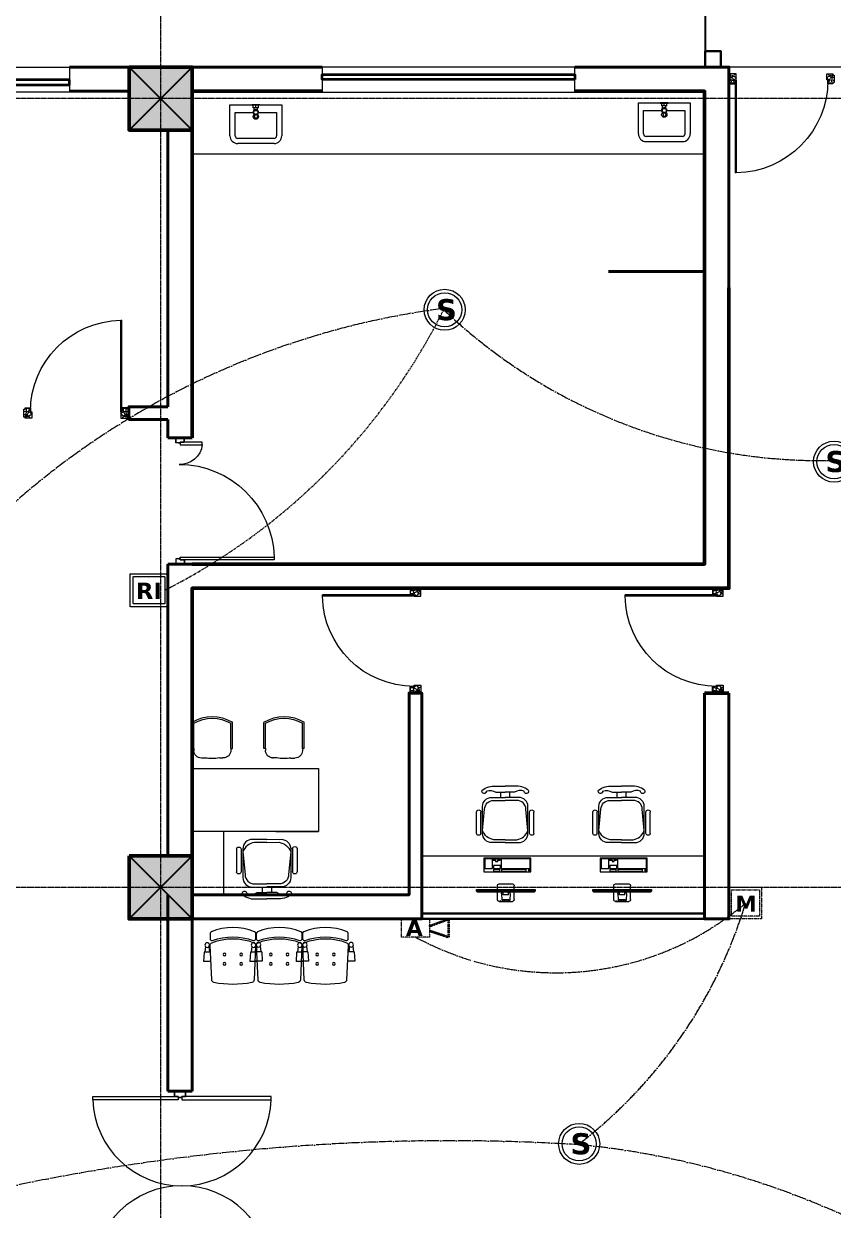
# Model space of a CAD drawing. Header units: millimetres. Extents: x 2402294 to 3337895, y 3394997 to 3969149.
# Drawn here: x 2443661 to 2451353, y 3602309 to 3613591 of the extents above; entities that cross this region are included whole.
import ezdxf

# ---------------------------------------------------------------- set-up
doc = ezdxf.new("R2010")
doc.units = ezdxf.units.MM
doc.header["$MEASUREMENT"] = 0
for name, pattern in [('ACAD_ISO04W100', [30, 24, -3, 0, -3]), ('ACISOTGB', [9, 4, -1, 1, -1, 1, -1]), ('CENTER', [2, 1.25, -0.25, 0.25, -0.25]), ('DASHED', [0.75, 0.5, -0.25])]:
    doc.linetypes.add(name, pattern=pattern)
for name, color, linetype, lineweight in [('0newfurnture', 30, 'Continuous', 15), ('centreline', 52, 'CENTER', 5), ('Column-0.5', 14, 'Continuous', 50), ('Detector Detector Conduit', 6, 'ACAD_ISO04W100', 13), ('Dimension- 0.15', 114, 'Continuous', 15), ('Dimension-137.5', 86, 'Continuous', 13), ('door', 41, 'Continuous', 5), ('Door Opening-0.09', 253, 'Continuous', 9), ('Frame-0.3', 24, 'Continuous', 30), ('furniture', 34, 'Continuous', 15), ('Furniture Hospital-0.09', 44, 'Continuous', 9), ('Hatch', 9, 'Continuous', 9), ('hidden lines', 205, 'DASHED', 5), ('Hooter Alarm', 240, 'CENTER', 35), ('Manual Call Point', 240, 'CENTER', 30), ('Metal  workt-0.2', 13, 'Continuous', 20), ('RI detector conduit', 100, 'ACISOTGB', 9), ('Sill Level', 140, 'Continuous', 20), ('Smoke Detector', 220, 'Continuous', 20), ('stairs', 6, 'Continuous', 25), ('wall 0.4', 7, 'Continuous', 40), ('Wall-0.5', 7, 'Continuous', 50), ('WINDOW', 152, 'Continuous', 30), ('Windows Plan', 152, 'Continuous', 35)]:
    doc.layers.add(name, color=color, linetype=linetype, lineweight=lineweight)
doc.layers.add('ANNOTATION', color=7, linetype='Continuous')
doc.layers.add('CCTV conduit wire', color=1, linetype='CENTER')
doc.styles.add('5P2', font='verdana.ttf', dxfattribs={"height": 500})

# ---------------------------------------------------------------- blocks, each defined once
blk = doc.blocks.new('sems')
at = {"layer": 'Dimension- 0.15', "ltscale": 5}
h = blk.add_hatch(dxfattribs=at)
h.set_pattern_fill('ANSI31', color=256, scale=25.555556)
h.set_pattern_definition([(45, (55035.0093, 4945698.8337), (-2.258813329, 2.258813329), [])])
h.paths.add_polyline_path([(2173550, 4150430), (2173550, 4150489), (2173491, 4150489, 0.414214)])
h.paths.add_polyline_path([(2173550, 4150430, 0.414214), (2173609, 4150489), (2173550, 4150489)])
h.paths.add_polyline_path([(2173550, 4150489), (2173609, 4150489, 0.414214), (2173550, 4150548)])
h.paths.add_polyline_path([(2173491, 4150489), (2173550, 4150489), (2173550, 4150548, 0.414214)])
for p, q in [((2174664, 4150546), (2174664, 4150431)), ((2174894, 4150489), (2174664, 4150546)), ((2174664, 4150431), (2174894, 4150489))]:
    blk.add_line(p, q, dxfattribs=at)
blk.add_lwpolyline([(2174664, 4150489), (2173550, 4150489)], dxfattribs=at)
blk.add_circle((2173550, 4150489), 59.1, dxfattribs=at)
blk.add_solid([(2174664, 4150546), (2174894, 4150489), (2174664, 4150431)], dxfattribs=at)
at = {"layer": 'Dimension-137.5', "ltscale": 5}
blk.add_line((2174664, 4150489), (2174894, 4150489), dxfattribs=at)
at = {"layer": 'Frame-0.3'}
for points in [[(2174450, 4151281), (2174450, 4151131), (2174600, 4151131), (2174600, 4151281)], [(2177075, 4151281), (2177075, 4151131), (2177225, 4151131), (2177225, 4151281)], [(2179700, 4151281), (2179700, 4151131), (2179850, 4151131), (2179850, 4151281)], [(2174450, 4148681), (2174450, 4148531), (2174600, 4148531), (2174600, 4148681)], [(2177075, 4148531), (2177075, 4148681), (2177225, 4148681), (2177225, 4148531)], [(2179700, 4148531), (2179700, 4148681), (2179850, 4148681), (2179850, 4148531)]]:
    blk.add_lwpolyline(points, close=True, dxfattribs=at)
at = {"layer": 'Metal  workt-0.2', "ltscale": 5}
for p, q in [((2174600, 4151281), (2179700, 4151281)), ((2175775, 4151131), (2175775, 4149956)), ((2176050, 4151131), (2176050, 4149956)), ((2176325, 4151131), (2176325, 4149956)), ((2176600, 4151131), (2176600, 4149956)), ((2176875, 4151131), (2176875, 4149956)), ((2177150, 4151131), (2177150, 4149956)), ((2177425, 4151131), (2177425, 4149956)), ((2177700, 4151131), (2177700, 4149956)), ((2177975, 4151131), (2177975, 4149956)), ((2178250, 4151131), (2178250, 4149956)), ((2178525, 4151131), (2178525, 4149956)), ((2179700, 4148681), (2179700, 4151131)), ((2175775, 4149856), (2175775, 4148681)), ((2176050, 4149856), (2176050, 4148681)), ((2176325, 4149856), (2176325, 4148681)), ((2176600, 4149856), (2176600, 4148681)), ((2176875, 4149856), (2176875, 4148681)), ((2177150, 4149856), (2177150, 4148681)), ((2177425, 4149856), (2177425, 4148681)), ((2177700, 4149856), (2177700, 4148681)), ((2177975, 4149856), (2177975, 4148681)), ((2178250, 4149856), (2178250, 4148681)), ((2178525, 4149856), (2178525, 4148681)), ((2175775, 4148531), (2174600, 4148531))]:
    blk.add_line(p, q, dxfattribs=at)
at = {"layer": 'Metal  workt-0.2'}
for points in [[(2177075, 4148531), (2179850, 4148531), (2179850, 4151131), (2174450, 4151131), (2174450, 4148531), (2174600, 4148531)], [(2179700, 4151131), (2174600, 4151131)], [(2174450, 4149851), (2173550, 4149847)], [(2179700, 4148681), (2175775, 4148681), (2175775, 4148531), (2176745, 4148531)]]:
    blk.add_lwpolyline(points, dxfattribs=at)
for points in [[(2175775, 4149956), (2175775, 4149856), (2178525, 4149856), (2178525, 4149956)], [(2175825, 4149906), (2175825, 4149906), (2178475, 4149906), (2178475, 4149906)]]:
    blk.add_lwpolyline(points, close=True, dxfattribs=at)
at = {"layer": 'stairs', "ltscale": 5}
for p, q in [((2174450, 4151281), (2174450, 4148531)), ((2173850, 4151131), (2173850, 4149848)), ((2174150, 4151131), (2174150, 4149849))]:
    blk.add_line(p, q, dxfattribs=at)
for points in [[(2173550, 4149847), (2173550, 4151131)], [(2174450, 4151131), (2173550, 4151131)]]:
    blk.add_lwpolyline(points, dxfattribs=at)
blk = doc.blocks.new('desk')
at = {"layer": 'Furniture Hospital-0.09', "lineweight": 0}
for p, q in [((82779.05, -33204.54), (82778.82, -33204.74)), ((82778.82, -33226.13), (82778.82, -33204.74)), ((82778.08, -33213.81), (82775.81, -33213.97)), ((82775.81, -33214.25), (82775.92, -33214.25)), ((82775.81, -33214.27), (82775.9, -33214.27)), ((82775.92, -33212.3), (82778.82, -33212.3)), ((82777.66, -33214.44), (82778.55, -33214.44)), ((82777.66, -33214.46), (82777.66, -33214.44)), ((82777.66, -33214.46), (82778.82, -33214.46)), ((82777.78, -33216.4), (82777.78, -33214.46)), ((82779.63, -33212.3), (82781.02, -33212.3)), ((82775.81, -33216.59), (82775.9, -33216.59)), ((82775.81, -33216.61), (82775.92, -33216.61)), ((82778.08, -33217.05), (82775.81, -33216.89)), ((82775.92, -33218.56), (82778.82, -33218.56)), ((82777.66, -33216.4), (82778.82, -33216.4)), ((82777.66, -33216.43), (82777.66, -33216.4)), ((82777.66, -33216.43), (82778.55, -33216.43)), ((82779.63, -33218.56), (82781.02, -33218.56)), ((82778.82, -33226.13), (82779.05, -33226.32))]:
    blk.add_line(p, q, dxfattribs=at)
at = {"layer": 'Furniture Hospital-0.09', "lineweight": 0, "ltscale": 100}
for p, q in [((82786.19, -33223.54), (82786.19, -33206.09)), ((82786.19, -33206.09), (82791.32, -33206.09)), ((82791.32, -33206.09), (82791.32, -33223.54)), ((82786.51, -33207.8), (82787.14, -33207.8)), ((82786.51, -33217.09), (82786.51, -33207.8)), ((82786.57, -33206.96), (82786.57, -33206.39)), ((82786.57, -33206.39), (82787.14, -33206.39)), ((82787.14, -33206.96), (82786.57, -33206.96)), ((82787.14, -33206.39), (82787.14, -33206.96)), ((82787.14, -33207.8), (82787.14, -33217.09)), ((82787.44, -33217.12), (82787.44, -33206.33)), ((82787.44, -33206.33), (82791.11, -33206.33)), ((82791.11, -33206.33), (82791.11, -33217.12)), ((82787.14, -33217.09), (82786.51, -33217.09)), ((82786.54, -33219.95), (82786.54, -33217.6)), ((82786.54, -33217.6), (82787.14, -33217.6)), ((82787.14, -33217.6), (82787.14, -33219.95)), ((82791.11, -33217.12), (82787.44, -33217.12)), ((82787.5, -33220.04), (82787.5, -33217.45)), ((82787.5, -33217.45), (82788.59, -33217.45)), ((82788.59, -33217.45), (82788.59, -33220.04)), ((82790.03, -33219.2), (82790.03, -33218.45)), ((82790.03, -33218.45), (82790.54, -33218.45)), ((82790.54, -33219.2), (82790.03, -33219.2)), ((82790.54, -33217.57), (82790.99, -33217.57)), ((82790.54, -33218.45), (82790.54, -33217.57)), ((82790.54, -33220.07), (82790.54, -33219.2)), ((82790.99, -33217.57), (82790.99, -33220.07)), ((82791.32, -33223.54), (82786.19, -33223.54)), ((82787.14, -33219.95), (82786.54, -33219.95)), ((82788.59, -33220.04), (82787.5, -33220.04)), ((82787.5, -33223.2), (82787.5, -33220.34)), ((82787.5, -33220.34), (82791.08, -33220.34)), ((82791.08, -33223.2), (82787.5, -33223.2)), ((82790.99, -33220.07), (82790.54, -33220.07)), ((82791.08, -33220.34), (82791.08, -33223.2))]:
    blk.add_line(p, q, dxfattribs=at)
at = {"layer": 'Furniture Hospital-0.09', "ltscale": 6}
for p, q in [((82800.5, -33204.96), (82808.49, -33204.96)), ((82800.5, -33206.58), (82808.49, -33206.58)), ((82813.91, -33213.95), (82815.89, -33213.95)), ((82813.91, -33217.32), (82815.89, -33217.32)), ((82800.5, -33224.69), (82808.49, -33224.69)), ((82800.5, -33226.31), (82808.49, -33226.31))]:
    blk.add_line(p, q, dxfattribs=at)
at = {"layer": 'Furniture Hospital-0.09', "lineweight": 0}
for points in [[(82779.63, -33226.32), (82779.63, -33204.54), (82779.05, -33204.54), (82779.05, -33226.32), (82779.63, -33226.32)], [(82775.23, -33217.86), (82775.23, -33213)], [(82775.81, -33216.89), (82775.81, -33213.97)], [(82775.9, -33216.59), (82775.9, -33214.27)], [(82775.92, -33216.61), (82775.92, -33214.25)], [(82781.72, -33217.86), (82781.72, -33213)]]:
    blk.add_lwpolyline(points, dxfattribs=at)
at = {"layer": 'Furniture Hospital-0.09', "ltscale": 6}
for points in [[(82797.14, -33215.63), (82797.14, -33210.58, -0.414214), (82800.51, -33207.21), (82810.61, -33207.21, -0.418376), (82813.91, -33210.58), (82813.91, -33215.63)], [(82798.2, -33215.63), (82798.2, -33211.34, -0.28028), (82801.57, -33207.21), (82809.51, -33207.97, -0.418376), (82812.81, -33211.34), (82812.81, -33215.63)], [(82816.29, -33208.59, -0.214578), (82815.89, -33212.17), (82815.89, -33215.63)], [(82816.6, -33207.07, -0.207066), (82818.07, -33212.19), (82818.07, -33215.63)], [(82797.14, -33215.63), (82797.14, -33220.69, 0.414214), (82800.51, -33224.06), (82810.61, -33224.06, 0.418376), (82813.91, -33220.69), (82813.91, -33215.63)], [(82798.2, -33215.63), (82798.2, -33219.93, 0.28028), (82801.57, -33224.06), (82809.51, -33223.3, 0.418376), (82812.81, -33219.93), (82812.81, -33215.63)], [(82816.29, -33222.68, 0.214578), (82815.89, -33219.1), (82815.89, -33215.63)], [(82816.6, -33224.2, 0.207066), (82818.07, -33219.08), (82818.07, -33215.63)]]:
    blk.add_lwpolyline(points, format="xyb", dxfattribs=at)
at = {"layer": 'Furniture Hospital-0.09', "lineweight": 0}
for points in [[(82778.08, -33213.81, -0.263666), (82778.48, -33213.95), (82778.55, -33214.07), (82778.55, -33214.44)], [(82778.08, -33217.05, 0.263666), (82778.48, -33216.91), (82778.55, -33216.79), (82778.55, -33216.43)]]:
    blk.add_lwpolyline(points, format="xyb", dxfattribs=at)
for centre, radius in [((82775.38, -33213.84), 0.0699), ((82775.38, -33214.41), 0.0699), ((82775.38, -33214.99), 0.0699), ((82779.34, -33213.98), 0.0463), ((82775.38, -33215.57), 0.0699), ((82775.38, -33216.15), 0.0699), ((82775.38, -33216.73), 0.0699), ((82775.38, -33217.31), 0.0699), ((82775.38, -33217.89), 0.0699), ((82779.34, -33216.88), 0.0463)]:
    blk.add_circle(centre, radius, dxfattribs=at)
at = {"layer": 'Furniture Hospital-0.09', "ltscale": 6}
for centre, radius, start, end in [((82800.65, -33205.77), 0.824, 100.5781, 259.642), ((82808.49, -33205.77), 0.812, 270, 90), ((82816.19, -33207.78), 0.823, 59.8228, 277.5348), ((82816.19, -33223.49), 0.823, 82.4652, 300.1772), ((82800.65, -33225.5), 0.824, 100.358, 259.4219), ((82808.49, -33225.5), 0.812, 270, 90)]:
    blk.add_arc(centre, radius, start, end, dxfattribs=at)
at = {"layer": 'Furniture Hospital-0.09', "lineweight": 0}
for centre, start, end in [((82775.92, -33213), 90, 180), ((82781.02, -33213), 0, 90), ((82775.92, -33217.86), 180, 270), ((82781.02, -33217.86), 270, 0)]:
    blk.add_arc(centre, 0.695, start, end, dxfattribs=at)
blk = doc.blocks.new("door 3'3")
at = {"layer": 'door'}
for p, q in [((82769.36, -31237.4), (82769.36, -31203.37)), ((82769.84, -31203.37), (82769.36, -31203.37)), ((82769.84, -31237.4), (82769.84, -31203.37))]:
    blk.add_line(p, q, dxfattribs=at)
at = {"layer": 'door', "ltscale": 80}
for points in [[(82769.84, -31239.84), (82767.36, -31239.84), (82767.36, -31239.37), (82766.88, -31239.37), (82766.88, -31236.38), (82767.36, -31236.38), (82767.36, -31235.91), (82769.36, -31235.91), (82769.36, -31237.4), (82769.84, -31237.4)], [(82802.93, -31239.84), (82805.41, -31239.84), (82805.41, -31239.37), (82805.88, -31239.37), (82805.88, -31236.38), (82805.41, -31236.38), (82805.41, -31235.91), (82803.4, -31235.91), (82803.4, -31237.4), (82802.93, -31237.4)]]:
    blk.add_lwpolyline(points, close=True, dxfattribs=at)
blk.add_arc((82769.36, -31237.4), 34.04, 0, 89.2047, dxfattribs=at)
at = {"layer": 'Hatch'}
for centre, radius, start, end in [((82767.7, -31239.85), 2.68, 36.7582, 107.5329), ((82768.07, -31239.12), 3.04, 64.8198, 103.5348), ((82757.2, -31236.2), 10.64, 342.6842, 1.6014), ((82764.36, -31235.92), 4.57, 311.0325, 0.2101), ((82805.07, -31239.85), 2.68, 72.4671, 143.2418), ((82804.7, -31239.12), 3.04, 76.4652, 115.1802), ((82808.41, -31235.92), 4.57, 179.7899, 228.9675), ((82815.57, -31236.2), 10.64, 178.3986, 197.3158), ((82767.27, -31240.34), 1.96, 14.7681, 101.3525), ((82767.3, -31236.13), 3.25, 271.0473, 321.5319), ((82805.47, -31236.13), 3.25, 218.4681, 268.9527), ((82805.49, -31240.34), 1.96, 78.6475, 165.2319)]:
    blk.add_arc(centre, radius, start, end, dxfattribs=at)
blk = doc.blocks.new('MAIN DOOR')
at = {"layer": 'door', "ltscale": 1000}
for points in [[(2346.08, 190.6), (2346.08, 188.53)], [(2348.88, 188.12), (2347.4, 188.12), (2347.4, 188.53), (2346.08, 188.53), (2346.08, 190.6), (2350.2, 190.6)], [(2347.4, 188.12), (2348.88, 188.12), (2348.88, 188.53), (2350.2, 188.53), (2350.2, 190.6), (2346.08, 190.6)], [(2350.2, 190.6), (2350.2, 188.53)], [(2313.41, 120.66), (2347.33, 120.66), (2347.33, 121.91), (2313.41, 121.91), (2313.41, 120.66)], [(2381.26, 120.66), (2348.82, 120.66), (2348.82, 121.91), (2381.26, 121.91), (2381.26, 120.66)], [(2348.82, 121.07), (2347.33, 121.07), (2347.33, 120.66), (2346.01, 120.66), (2346.01, 118.6), (2350.14, 118.6)], [(2347.33, 121.07), (2348.82, 121.07), (2348.82, 120.66), (2350.14, 120.66), (2350.14, 118.6), (2346.01, 118.6)], [(2346.01, 118.6), (2346.01, 120.66)], [(2350.14, 118.6), (2350.14, 120.66)]]:
    blk.add_lwpolyline(points, dxfattribs=at)
for points in [[(2313.47, 188.53), (2347.4, 188.53), (2347.4, 187.28), (2313.47, 187.28)], [(2381.32, 188.53), (2348.88, 188.53), (2348.88, 187.28), (2381.32, 187.28)]]:
    blk.add_lwpolyline(points, close=True, dxfattribs=at)
at = {"layer": 'Door Opening-0.09', "ltscale": 1000}
for centre, radius, start, end in [((2347.4, 188.53), 33.94, 182.1168, 357.8826), ((2347.33, 120.66), 33.95, 2.1167, 177.8826)]:
    blk.add_arc(centre, radius, start, end, dxfattribs=at)
at = {"layer": 'WINDOW', "ltscale": 5}
blk.add_line((2350.14, 190.6), (2350.14, 190.6), dxfattribs=at)
blk = doc.blocks.new("door 5'")
at = {"layer": 'door', "ltscale": 1000}
for points in [[(2177525, 4317078), (2177525, 4317062), (2177516, 4317062), (2177516, 4317020), (2177473, 4317020), (2177474, 4317105)], [(2177525, 4317062), (2177525, 4317105), (2177474, 4317105), (2177473, 4317020)], [(2177473, 4317020), (2177516, 4317020)], [(2177474, 4317105), (2177516, 4317105)], [(2178697, 4316120), (2178697, 4317060), (2178671, 4317060), (2178671, 4316120), (2178697, 4316120)], [(2178689, 4317076), (2178689, 4317060), (2178697, 4317060), (2178697, 4317018), (2178740, 4317018), (2178740, 4317104)], [(2178689, 4317060), (2178689, 4317104), (2178740, 4317104), (2178740, 4317018)], [(2178740, 4317018), (2178697, 4317018)]]:
    blk.add_lwpolyline(points, dxfattribs=at)
blk.add_lwpolyline([(2177516, 4316839), (2177516, 4317062), (2177543, 4317062), (2177543, 4316839)], close=True, dxfattribs=at)
at = {"layer": 'Door Opening-0.09', "ltscale": 1000}
for centre, radius, start, end in [((2177516, 4317062), 224, 276.6944, 2.344), ((2178697, 4317076), 957, 180.3416, 268.4244)]:
    blk.add_arc(centre, radius, start, end, dxfattribs=at)
at = {"layer": 'WINDOW', "ltscale": 5}
blk.add_line((2177474, 4317104), (2177474, 4317104), dxfattribs=at)
blk = doc.blocks.new('2ft column')
at = {"layer": 'Hatch', "ltscale": 5}
h = blk.add_hatch(color=256, dxfattribs=at)
h.dxf.hatch_style = 1
h.paths.add_polyline_path([(2207385, 4176559), (2207985, 4176559), (2207985, 4175959), (2207385, 4175959)])
at = {"layer": 'Column-0.5', "ltscale": 5}
blk.add_lwpolyline([(2207385, 4176559), (2207985, 4176559), (2207985, 4175959), (2207385, 4175959)], close=True, dxfattribs=at)
at = {"layer": 'Defpoints', "ltscale": 5}
for points in [[(2207985, 4176559), (2207385, 4175959)], [(2207985, 4175959), (2207385, 4176559)]]:
    blk.add_lwpolyline(points, dxfattribs=at)
blk = doc.blocks.new('main grid')
at = {"layer": 'centreline', "ltscale": 5}
for p, q in [((2526411, 4018930), (2526411, 3987284)), ((2559988, 4011172), (2515645, 4011172)), ((2559988, 4003672), (2515645, 4003672))]:
    blk.add_line(p, q, dxfattribs=at)
at = {"layer": 'Hatch'}
for p in [(318726, -165087), (318726, -172587)]:
    blk.add_blockref('2ft column', p, dxfattribs=at)
blk = doc.blocks.new('d1')
at = {"layer": 'door'}
for p, q in [((2442.75, 10745.72), (2408.32, 10745.72)), ((2442.75, 10746.15), (2408.33, 10746.15)), ((2408.33, 10746.15), (2408.33, 10745.72))]:
    blk.add_line(p, q, dxfattribs=at)
at = {"layer": 'door', "ltscale": 80}
for points in [[(2445, 10779.7), (2445, 10781.99), (2444.56, 10781.99), (2444.56, 10782.43), (2441.8, 10782.43), (2441.8, 10781.99), (2441.36, 10781.99), (2441.36, 10780.14), (2442.75, 10780.14), (2442.75, 10779.7)], [(2445, 10746.15), (2445, 10743.87), (2444.56, 10743.87), (2444.56, 10743.43), (2441.8, 10743.43), (2441.8, 10743.87), (2441.36, 10743.87), (2441.36, 10745.72), (2442.75, 10745.72), (2442.75, 10746.15)]]:
    blk.add_lwpolyline(points, close=True, dxfattribs=at)
at = {"layer": 'Door Opening-0.09', "ltscale": 80}
blk.add_arc((2442.75, 10745.72), 34.42, 90, 179.274, dxfattribs=at)
at = {"layer": 'hidden lines'}
for centre, radius, start, end in [((2441.64, 10791.37), 9.82, 268.3986, 287.3158), ((2441.38, 10784.76), 4.22, 269.7899, 318.9675), ((2444.33, 10781.34), 2.81, 166.4652, 205.1802), ((2445.01, 10781.68), 2.48, 162.4671, 233.2418), ((2441.57, 10782.05), 3, 308.4681, 358.9527), ((2445.46, 10782.07), 1.81, 168.6475, 255.2319), ((2441.38, 10741.1), 4.22, 41.0325, 90.2101), ((2444.33, 10744.52), 2.81, 154.8198, 193.5348), ((2445.01, 10744.18), 2.48, 126.7582, 197.5329), ((2441.57, 10743.81), 3, 1.0473, 51.5319), ((2445.46, 10743.79), 1.81, 104.7681, 191.3525), ((2441.64, 10734.49), 9.82, 72.6842, 91.6014)]:
    blk.add_arc(centre, radius, start, end, dxfattribs=at)
blk = doc.blocks.new('TAP')
at = {"layer": 'Furniture Hospital-0.09', "linetype": 'Continuous'}
for p, q in [((0, 38), (0, -38)), ((5, 38), (0, 38)), ((5, 38), (5, -38)), ((30, 25), (5, 25)), ((30, 0), (5, 0)), ((30, 25), (30, -25)), ((56, 16), (30, 16)), ((51, 7), (48, 8)), ((59, 19), (57, 22)), ((73, 24), (73, 27)), ((88, 20), (89, 22)), ((97, 15), (125, 12)), ((97, 8), (100, 9)), ((5, -38), (0, -38)), ((30, -25), (5, -25)), ((56, -16), (30, -16)), ((51, -8), (48, -9)), ((60, -20), (58, -22)), ((74, -24), (74, -27)), ((88, -19), (90, -22)), ((97, -7), (100, -8)), ((97, -15), (125, -12))]:
    blk.add_line(p, q, dxfattribs=at)
for radius in [21.2, 19.7]:
    blk.add_circle((74, 0), radius, dxfattribs=at)
for centre, radius, start, end in [((74, 0), 27.2, 163.0512, 199.0512), ((74, 0), 24.2, 127.0512, 163.0512), ((74, 0), 27.2, 91.0512, 127.0512), ((74, 0), 24.2, 55.0512, 91.0512), ((74, 0), 27.2, 19.0512, 55.0512), ((74, 0), 24.2, 343.0512, 19.0512), ((95, 0), 32.6, 337.45, 22.55), ((74, 0), 24.2, 199.0512, 235.0512), ((74, 0), 27.2, 235.0512, 271.0512), ((74, 0), 24.2, 271.0512, 307.0512), ((74, 0), 27.2, 307.0512, 343.0512)]:
    blk.add_arc(centre, radius, start, end, dxfattribs=at)
blk = doc.blocks.new('bazin')
at = {"layer": '0newfurnture', "ltscale": 5}
for p, q in [((2434577, 4011590), (2435069, 4011590)), ((2434577, 4011295), (2434577, 4011590)), ((2435069, 4011590), (2435069, 4011295)), ((2434626, 4011295), (2434626, 4011516)), ((2434626, 4011516), (2434799, 4011516)), ((2434847, 4011516), (2435020, 4011516)), ((2435020, 4011516), (2435020, 4011295)), ((2434996, 4011270), (2434651, 4011270)), ((2434996, 4011221), (2434651, 4011221))]:
    blk.add_line(p, q, dxfattribs=at)
blk.add_circle((2434823, 4011477), 25.6, dxfattribs=at)
for centre, radius, start, end in [((2434651, 4011295), 73.8, 180, 270), ((2434651, 4011295), 24.6, 180, 270), ((2434996, 4011295), 73.8, 270, 0), ((2434996, 4011295), 24.6, 270, 0)]:
    blk.add_arc(centre, radius, start, end, dxfattribs=at)
at = {"layer": '0newfurnture', "ltscale": 5, "xscale": 0.9842520018725999, "yscale": 0.9842520018725999, "zscale": 0.9842520018725999, "rotation": 270}
blk.add_blockref('TAP', (2434823, 4011590), dxfattribs=at)
blk = doc.blocks.new('BANCAS')
at = {"layer": 'Furniture Hospital-0.09'}
for p, q in [((-0.236, -0.247), (-0.314, -0.247)), ((-0.309, -0.347), (-0.314, -0.247)), ((0.314, -0.25), (0.236, -0.25)), ((0.309, -0.35), (0.314, -0.25)), ((-0.241, -0.347), (-0.309, -0.347)), ((-0.294, -0.405), (-0.3, -0.347)), ((-0.256, -0.405), (-0.25, -0.347)), ((0.309, -0.35), (0.241, -0.35)), ((0.256, -0.409), (0.25, -0.35)), ((0.294, -0.409), (0.3, -0.35))]:
    blk.add_line(p, q, dxfattribs=at)
blk.add_lwpolyline([(0.227, -0.048, 0.346546), (0.203, -0.019, 0.095695), (-0.203, -0.019, 0.346546), (-0.227, -0.048), (-0.244, -0.417, 0.318973), (-0.225, -0.447, 0.193005), (0.225, -0.447, 0.318973), (0.244, -0.417)], format="xyb", close=True, dxfattribs=at)
blk.add_lwpolyline([(-0.245, -0.522), (-0.245, -0.489, -0.522832), (-0.218, -0.471, 0.18), (0.218, -0.471, -0.522832), (0.245, -0.489), (0.245, -0.547, -0.306573), (0.232, -0.565, -0.192782), (-0.232, -0.565, -0.306573), (-0.245, -0.547), (-0.245, -0.504)], format="xyb", dxfattribs=at)
for centre, radius in [((-0.09, -0.22), 0.015), ((0.09, -0.22), 0.015), ((-0.09, -0.32), 0.015), ((0.09, -0.32), 0.015), ((-0.275, -0.422), 0.025), ((0.275, -0.425), 0.025)]:
    blk.add_circle(centre, radius, dxfattribs=at)
blk = doc.blocks.new('A$C72AE6952')
at = {"ltscale": 20, "xscale": 800, "yscale": 800, "zscale": 800, "row_count": 1, "column_count": 3, "row_spacing": 0, "column_spacing": 440.0000000000001}
blk.add_blockref('BANCAS', (-440, 0), dxfattribs=at)
blk = doc.blocks.new('ADHIKRIT')
at = {"layer": 'furniture'}
for p, q in [((900, 1351), (0, 1351)), ((0, 1351), (0, -450)), ((0, 741), (0, 1351)), ((900, -450), (900, 1351)), ((-245, 1046), (-569, 1047)), ((1187, 1121), (1153, 1121)), ((1187, 1145), (1558, 1147)), ((1187, 1145), (1187, 1121)), ((1187, 1121), (1545, 1123)), ((-245, 980), (-569, 981)), ((1048, 956), (1048, 1014)), ((-789, 683), (-869, 683)), ((1050, 758), (1050, 711)), ((1050, 700), (1050, 711)), ((-789, 547), (-869, 547)), ((1189, 595), (1157, 595)), ((1187, 595), (1187, 571)), ((1187, 571), (1558, 573)), ((1189, 595), (1286, 595)), ((1287, 595), (1545, 597)), ((-247, 247), (-571, 248)), ((-247, 182), (-571, 182)), ((-900, 0), (0, 0)), ((-900, -450), (-900, 0)), ((1189, 102), (1157, 102)), ((1187, 126), (1558, 124)), ((1187, 102), (1187, 126)), ((1189, 102), (1286, 101)), ((1287, 101), (1545, 100)), ((1050, -4), (1050, -14)), ((1050, -61), (1050, -14)), ((1048, -260), (1048, -318)), ((0, -450), (-900, -450)), ((0, -450), (900, -450)), ((1187, -425), (1153, -425)), ((1187, -425), (1545, -426)), ((1187, -449), (1187, -425)), ((1187, -449), (1558, -450))]:
    blk.add_line(p, q, dxfattribs=at)
for points in [[(-897, 962, 0.207066), (-957, 755), (-957, 615)], [(-885, 900, 0.214578), (-869, 755), (-869, 615)], [(-110, 614), (-109, 818, 0.414214), (-246, 955), (-655, 956, 0.418376), (-789, 820), (-789, 615)], [(-153, 614), (-152, 788, 0.28028), (-288, 955), (-610, 925, 0.418376), (-744, 789), (-745, 615)], [(-899, 268, -0.207066), (-958, 476), (-957, 615)], [(-886, 330, -0.214578), (-870, 475), (-869, 615)], [(-110, 614), (-110, 409, -0.414214), (-247, 273), (-656, 274, -0.418376), (-790, 410), (-789, 615)], [(-153, 614), (-153, 440, -0.28028), (-290, 273), (-612, 304, -0.418376), (-745, 441), (-745, 615)]]:
    blk.add_lwpolyline(points, format="xyb", dxfattribs=at)
for centre, radius, start, end in [((-569, 1014), 32.9, 89.8702, 269.8702), ((-245, 1013), 32.9, 269.8702, 89.8702), ((1154, 1015), 106, 90.3083, 180.3083), ((1203, 1157), 39.5, 294.3355, 296.5711), ((1099, 860), 518, 329.4756, 30.5244), ((1099, 860), 542, 328.0257, 31.9845), ((-881, 933), 33.3, 262.3354, 120.0474), ((1753, 864), 711, 172.5908, 188.6233), ((1157, 701), 106, 180.3083, 270.3083), ((-882, 297), 33.3, 239.693, 97.4051), ((-571, 215), 32.9, 89.8702, 269.8702), ((-253, 214), 33.4, 280.4483, 79.5122), ((1157, -4), 106, 89.6917, 179.6917), ((1099, -163), 518, 329.4756, 30.5244), ((1099, -163), 542, 328.0155, 31.9743), ((1753, -168), 711, 171.3767, 187.4092), ((1154, -319), 106, 179.6917, 269.6917), ((1203, -461), 39.5, 63.4289, 65.6645)]:
    blk.add_arc(centre, radius, start, end, dxfattribs=at)
blk = doc.blocks.new('w1')
at = {"layer": 'Sill Level'}
blk.add_lwpolyline([(2460641, 3827503), (2460641, 3825103), (2460401, 3825103), (2460401, 3827503)], close=True, dxfattribs=at)
at = {"layer": 'Windows Plan'}
blk.add_lwpolyline([(2460521, 3825103), (2460521, 3827503), (2460473, 3827503), (2460473, 3825103)], close=True, dxfattribs=at)
blk = doc.blocks.new('w2')
at = {"layer": 'Sill Level'}
blk.add_lwpolyline([(2444138, 3818930), (2445638, 3818930), (2445638, 3818690), (2444138, 3818690)], close=True, dxfattribs=at)
at = {"layer": 'Windows Plan'}
blk.add_lwpolyline([(2445638, 3818810), (2444138, 3818810), (2444138, 3818762), (2445638, 3818762)], close=True, dxfattribs=at)
blk = doc.blocks.new('smoke')
at = {"layer": 'Smoke Detector', "lineweight": 5}
for radius in [97.5, 81.1]:
    blk.add_circle((-251457.3, 4034457.1), radius, dxfattribs=at)
at = {"layer": 'Smoke Detector', "lineweight": 5, "insert": (-251498.5, 4034507.8), "char_height": 100.347, "width": 120.417, "attachment_point": 1, "style": '5P2'}
blk.add_mtext('{\\fVerdana|b1|i0|c0|p34;S}', dxfattribs=at)
blk = doc.blocks.new('smoke1')
at = {"layer": 'CCTV conduit wire'}
blk.add_blockref('smoke', (0, 0), dxfattribs=at)
blk = doc.blocks.new('response indicator')
at = {"layer": 'Manual Call Point', "lineweight": 5}
for points in [[(295159, 165314), (295473, 165314), (295473, 165035), (295159, 165035)], [(295183, 165290), (295450, 165290), (295450, 165059), (295183, 165059)]]:
    blk.add_lwpolyline(points, close=True, dxfattribs=at)
at = {"layer": 'Manual Call Point', "lineweight": 5, "insert": (295207, 165238), "char_height": 139.42, "width": 167.3, "attachment_point": 1, "style": '5P2'}
blk.add_mtext('{\\fVerdana|b1|i0|c0|p34;RI}', dxfattribs=at)
blk = doc.blocks.new('mcp')
at = {"layer": 'Manual Call Point', "lineweight": 5}
for points in [[(1356996.1, -1508126.2), (1357202.5, -1508126.2), (1357202.5, -1508326.9), (1356996.1, -1508326.9)], [(1357013.3, -1508143.4), (1357191.1, -1508143.4), (1357191.1, -1508309.7), (1357013.3, -1508309.7)]]:
    blk.add_lwpolyline(points, close=True, dxfattribs=at)
at = {"layer": 'Manual Call Point', "lineweight": 5, "insert": (1357036.3, -1508180.4), "char_height": 100.347, "width": 120.417, "attachment_point": 1, "style": '5P2'}
blk.add_mtext('{\\fVerdana|b1|i0|c0|p34;M}', dxfattribs=at)
blk = doc.blocks.new('hooter')
at = {"layer": 'Hooter Alarm', "lineweight": 35}
for p, q in [((318969.5, 4030858.6), (319090, 4030904.5)), ((319090, 4030904.5), (319090, 4030789.8)), ((318969.5, 4030829.9), (319090, 4030789.8))]:
    blk.add_line(p, q, dxfattribs=at)
at = {"layer": 'Hooter Alarm', "lineweight": 5}
blk.add_lwpolyline([(318791.8, 4030904.5), (318969.5, 4030904.5), (318969.5, 4030789.8), (318791.8, 4030789.8)], close=True, dxfattribs=at)
at = {"layer": 'Hooter Alarm', "lineweight": 5, "insert": (318820.3, 4030897.4), "char_height": 100.347, "width": 120.417, "attachment_point": 1, "style": '5P2'}
blk.add_mtext('{\\fVerdana|b1|i0|c0|p34;A}', dxfattribs=at)

msp = doc.modelspace()

# ---------------------------------------------------------------- linework, layer by layer
at = {"layer": '0newfurnture', "ltscale": 5}
msp.add_lwpolyline([(2448896, 3612949.3), (2450131, 3612949.3), (2450131, 3612349.3), (2445261, 3612349.3), (2445261, 3612949.3), (2446496, 3612949.3)], dxfattribs=at)
at = {"layer": 'Detector Detector Conduit', "ltscale": 5}
for centre, radius, start, end in [((2448631, 3603290.1), 7656.7, 97.43418, 137.78654), ((2451237.6, 3614637.4), 5200, 226.22988, 271.18836), ((2448716.6, 3607354.6), 2787, 241.4155, 310.32541), ((2446157.8, 3606553.3), 4558.7, 307.58804, 343.12379), ((2447707.7, 3582736.8), 20233.5, 86.45426, 109.33541), ((2448158, 3594984.1), 7987.7, 35.04445, 84.24405)]:
    msp.add_arc(centre, radius, start, end, dxfattribs=at)
at = {"layer": 'Furniture Hospital-0.09', "ltscale": 5}
msp.add_lwpolyline([(2447442.7, 3605679.3), (2450131, 3605679.3)], dxfattribs=at)
at = {"layer": 'RI detector conduit', "ltscale": 5}
msp.add_arc((2442284, 3613556.1), 6001.4, 296.91852, 333.42977, dxfattribs=at)
at = {"layer": 'wall 0.4', "ltscale": 5}
for p, q in [((2450131, 3611236.3), (2449216.4, 3611236.3)), ((2445261, 3603442), (2445261, 3605309.3)), ((2445031, 3603442), (2445261, 3603442))]:
    msp.add_line(p, q, dxfattribs=at)
for points in [[(2444096, 3613179.3), (2444661, 3613179.3)], [(2446496, 3613179.3), (2445261, 3613179.3)], [(2450361, 3610359.3), (2450361, 3613179.3), (2448896, 3613179.3)], [(2444096, 3612949.3), (2444661, 3612949.3)], [(2445031, 3612579.3), (2445031, 3609949.3)], [(2445031, 3609829.3), (2444661, 3609829.3), (2444661, 3609949.3), (2445031, 3609949.3)], [(2445031, 3609829.3), (2445031, 3609653.9)], [(2445261, 3609653.9), (2445031, 3609653.9)], [(2445031, 3608453.9), (2445031, 3605679.3)], [(2445261, 3608453.9), (2445031, 3608453.9)], [(2445261, 3605079.3), (2447442.7, 3605079.3), (2447442.7, 3607227.2), (2447322.2, 3607227.2), (2447322.2, 3605309.3), (2445261, 3605309.3)], [(2450131, 3607227.2), (2450131, 3605079.3), (2450361, 3605079.3), (2450361, 3607227.2)], [(2445031, 3603442), (2445031, 3605309.3)]]:
    msp.add_lwpolyline(points, dxfattribs=at)
at = {"layer": 'Wall-0.5', "ltscale": 5}
msp.add_line((2450361, 3607227.2), (2450131, 3607227.2), dxfattribs=at)
for points in [[(2445261, 3612949.3), (2446496, 3612949.3)], [(2448896, 3612949.3), (2450131, 3612949.3), (2450131, 3608453.9), (2445261, 3608453.9)], [(2445261, 3609653.9), (2445261, 3612579.3)], [(2450361, 3611079.3), (2450361, 3608223.9), (2445261, 3608223.9), (2445261, 3605679.3)]]:
    msp.add_lwpolyline(points, dxfattribs=at)
at = {"layer": 'WINDOW', "ltscale": 5}
for points in [[(2447442.7, 3605130.5), (2450131, 3605130.5)], [(2447442.7, 3605079.3), (2450131, 3605079.3)]]:
    msp.add_lwpolyline(points, dxfattribs=at)

# ---------------------------------------------------------------- block references
at = {"layer": '0newfurnture', "ltscale": 5}
msp.add_blockref('main grid', (-81449.7, -398292.5), dxfattribs=at)
at = {"layer": '0newfurnture'}
for p in [(14924.2, -398751.5), (11043.4, -398769.1)]:
    msp.add_blockref('bazin', p, dxfattribs=at)
at = {"layer": 'ANNOTATION', "xscale": 1.125, "yscale": 1.125, "zscale": 1.125}
msp.add_blockref('response indicator', (2112619.8, 3422383.9), dxfattribs=at)
at = {"layer": 'CCTV conduit wire'}
for name, p, xscale, yscale, zscale in [('smoke1', (2950575.6, -4458042.9), 2, 2, 2), ('smoke1', (2954275.2, -4459487), 2, 2, 2), ('mcp', (414866.9, 5867569.7), 1.5, 1.5, 1.5), ('smoke1', (2951853.1, -4465973.4), 2, 2, 2)]:
    msp.add_blockref(name, p, dxfattribs=dict(at, xscale=xscale, yscale=yscale, zscale=zscale))
at = {"layer": 'Detector Detector Conduit', "xscale": 1.5, "yscale": 1.5, "zscale": 1.5}
msp.add_blockref('hooter', (1969062.2, -2441277.4), dxfattribs=at)
at = {"layer": 'door', "xscale": -0.9473750180788149, "yscale": 0.9473750180788149, "zscale": 0.9473750180788149, "rotation": 90.00401332456309}
msp.add_blockref("door 5'", (6534878.7, 5672824.4), dxfattribs=at)
at = {"layer": 'Door Opening-0.09'}
for name, p, xscale, yscale, zscale, rotation in [('d1', (2174925, 3550260.8), -25.64102998076803, 25.64102998076803, 25.64102998076803, 270.0333351142592), ("door 3'3", (1649081.2, 5723377.6), -25.55555555555556, 25.55555555555556, 25.55555555555556, 90), ("door 3'3", (1651956, 5723377.6), -25.55555555555556, 25.55555555555556, 25.55555555555556, 90), ('MAIN DOOR', (2503845.3, 3606457.9), 24.99999476371197, 24.99999476371197, 24.99999476371197, 180.049735942377)]:
    msp.add_blockref(name, p, dxfattribs=dict(at, xscale=xscale, yscale=yscale, zscale=zscale, rotation=rotation))
at = {"layer": 'Door Opening-0.09', "xscale": -25.55555555555556, "yscale": 25.55555555555556, "zscale": 25.55555555555556}
msp.add_blockref("door 3'3", (4559811.4, 4408190.6), dxfattribs=at)
at = {"layer": 'furniture', "extrusion": (0, 0, -1), "xscale": 0.6669998082076751, "yscale": 0.6669998082076751, "zscale": -0.6669998082076751, "rotation": 90.00000000000011}
msp.add_blockref('ADHIKRIT', (-2445560.9, 3605909.4), dxfattribs=at)
at = {"layer": 'Furniture Hospital-0.09'}
for name, p, xscale, yscale, zscale, rotation in [('desk', (3297080.3, 1489878.8), -25.55555555555556, 25.55555555555556, 25.55555555555556, 270), ('desk', (3298185.8, 1489878.8), -25.55555555555556, 25.55555555555556, 25.55555555555556, 270), ('A$C72AE6952', (2446135.5, 3604457), -1.107692350907673, 1.107692350907673, 1.107692306891935, 180)]:
    msp.add_blockref(name, p, dxfattribs=dict(at, xscale=xscale, yscale=yscale, zscale=zscale, rotation=rotation))
at = {"layer": 'wall 0.4'}
for name, p in [('sems', (275685.9, -535351.7)), ('w2', (-1541.7, -205751))]:
    msp.add_blockref(name, p, dxfattribs=at)
at = {"layer": 'wall 0.4', "xscale": -1, "rotation": 90}
msp.add_blockref('w1', (6273998.9, 6073580.4), dxfattribs=at)

doc.saveas('drawing.dxf')
